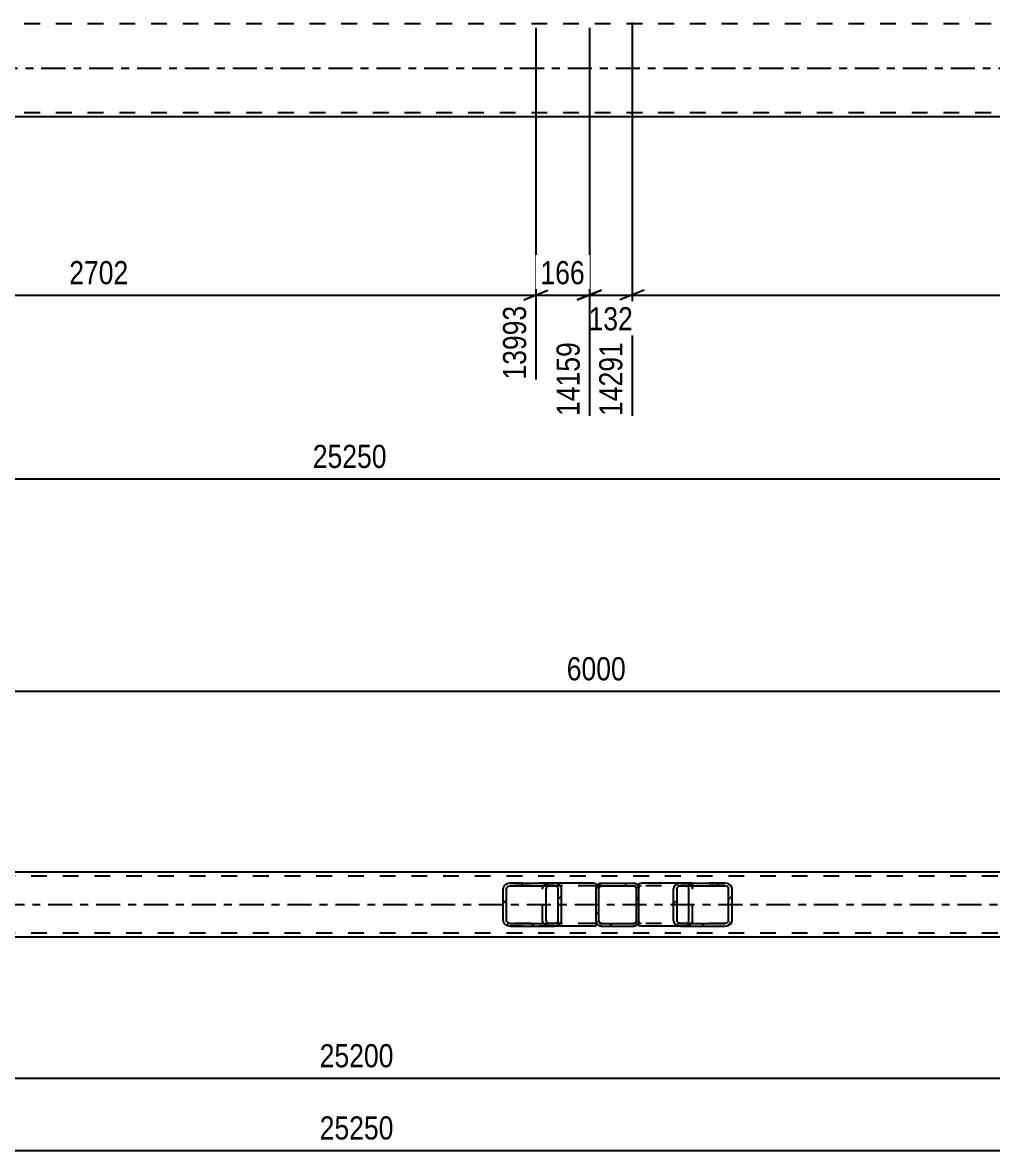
# Model space of a CAD drawing. Header units: millimetres. Extents: x 0 to 1189, y 0 to 841.
# Drawn here: x 535.9 to 655.9, y 386.8 to 526.3 of the extents above; entities that cross this region are included whole.
import ezdxf

# ---------------------------------------------------------------- set-up
doc = ezdxf.new("R2010")
doc.units = ezdxf.units.MM
doc.linetypes.add('DXK_LINE_DOT2', pattern=[3.9198, 1.9599, -1.9599])
doc.linetypes.add('DXK_LINE_DOT3', pattern=[5.9187, 2.979, -0.9799, 0.9799, -0.9799])
doc.styles.add('Arial Narrow', font='ARIALN.TTF', dxfattribs={"height": 0.2})

# ---------------------------------------------------------------- blocks, each defined once
blk = doc.blocks.new('Part-814467843-4962 - 4692')
at = {"color": 7, "linetype": 'DXK_LINE_DOT2'}
for p, q in [((1047.69, 526.17), (118.04, 526.17)), ((1047.69, 515.13), (118.04, 515.13))]:
    blk.add_line(p, q, dxfattribs=at)
at = {"color": 7, "linetype": 'DXK_LINE_DOT3'}
blk.add_line((118.04, 520.65), (1047.69, 520.65), dxfattribs=at)
at = {"color": 2, "linetype": 'Continuous'}
blk.add_line((1042.89, 514.65), (118.04, 514.65), dxfattribs=at)
blk = doc.blocks.new('Part-814467843-3601 - 3563')
at = {"linetype": 'Continuous'}
h = blk.add_hatch(dxfattribs=at)
h.set_pattern_fill('', scale=0.7, style=0, pattern_type=0)
h.set_pattern_definition([(45, (611.7732, 414.6427), (-1.57154, 1.57154), [])])
h.paths.add_polyline_path([(611.53, 414.59), (611.77, 414.64), (611.98, 414.78), (612.12, 414.99), (612.17, 415.23), (612.17, 419.23), (612.12, 419.48), (611.98, 419.69), (611.77, 419.83), (611.53, 419.87), (607.53, 419.87), (607.28, 419.83), (607.08, 419.69), (606.94, 419.48), (606.89, 419.23), (606.89, 415.23), (606.94, 414.99), (607.08, 414.78), (607.28, 414.64), (607.53, 414.59)])
h.paths.add_polyline_path([(607.41, 414.94), (607.3, 415.01), (607.23, 415.11), (607.21, 415.23), (607.21, 419.23), (607.23, 419.36), (607.3, 419.46), (607.41, 419.53), (607.53, 419.55), (611.53, 419.55), (611.65, 419.53), (611.75, 419.46), (611.82, 419.36), (611.85, 419.23), (611.85, 415.23), (611.82, 415.11), (611.75, 415.01), (611.65, 414.94), (611.53, 414.91), (607.53, 414.91)])
at = {"color": 7, "linetype": 'DXK_LINE_DOT2'}
for p, q in [((607.28, 419.83), (607.53, 419.87)), ((607.53, 419.87), (611.53, 419.87)), ((611.53, 419.87), (611.77, 419.83)), ((606.89, 419.23), (606.94, 419.48)), ((606.89, 415.23), (606.89, 419.23)), ((607.23, 419.36), (607.21, 419.23)), ((607.21, 415.23), (607.21, 419.23)), ((607.53, 419.55), (607.41, 419.53)), ((607.53, 419.55), (611.53, 419.55)), ((611.65, 419.53), (611.53, 419.55)), ((611.85, 419.23), (611.82, 419.36)), ((611.85, 415.23), (611.85, 419.23)), ((612.12, 419.48), (612.17, 419.23)), ((612.17, 415.23), (612.17, 419.23)), ((606.94, 414.99), (606.89, 415.23)), ((607.21, 415.23), (607.23, 415.11)), ((607.53, 414.59), (607.28, 414.64)), ((607.41, 414.94), (607.53, 414.91)), ((607.53, 414.91), (611.53, 414.91)), ((607.53, 414.59), (611.53, 414.59)), ((611.53, 414.91), (611.65, 414.94)), ((611.77, 414.64), (611.53, 414.59)), ((611.82, 415.11), (611.85, 415.23)), ((612.17, 415.23), (612.12, 414.99))]:
    blk.add_line(p, q, dxfattribs=at)
at = {"color": 2, "linetype": 'Continuous'}
for p, q in [((607.53, 419.87), (607.28, 419.83)), ((607.53, 419.87), (611.53, 419.87)), ((611.77, 419.83), (611.53, 419.87)), ((606.94, 419.48), (606.89, 419.23)), ((606.89, 415.23), (606.89, 419.23)), ((607.21, 419.23), (607.23, 419.36)), ((607.21, 415.23), (607.21, 419.23)), ((607.41, 419.53), (607.53, 419.55)), ((607.53, 419.55), (611.53, 419.55)), ((611.53, 419.55), (611.65, 419.53)), ((611.82, 419.36), (611.85, 419.23)), ((611.85, 415.23), (611.85, 419.23)), ((612.17, 419.23), (612.12, 419.48)), ((612.17, 415.23), (612.17, 419.23)), ((606.89, 415.23), (606.94, 414.99)), ((607.23, 415.11), (607.21, 415.23)), ((607.28, 414.64), (607.53, 414.59)), ((607.53, 414.91), (607.41, 414.94)), ((607.53, 414.91), (611.53, 414.91)), ((607.53, 414.59), (611.53, 414.59)), ((611.65, 414.94), (611.53, 414.91)), ((611.53, 414.59), (611.77, 414.64)), ((611.85, 415.23), (611.82, 415.11)), ((612.12, 414.99), (612.17, 415.23))]:
    blk.add_line(p, q, dxfattribs=at)
at = {"color": 7, "linetype": 'DXK_LINE_DOT2'}
for centre, radius, start, end in [((607.53, 419.23), 0.64, 112.5, 157.5), ((611.53, 419.23), 0.64, 22.5, 67.5), ((607.53, 419.23), 0.32, 112.5, 157.5), ((611.53, 419.23), 0.32, 22.5, 67.5), ((607.53, 415.23), 0.64, 202.5, 247.5), ((607.53, 415.23), 0.32, 202.5, 247.5), ((611.53, 415.23), 0.32, 292.5, 337.5), ((611.53, 415.23), 0.64, 292.5, 337.5)]:
    blk.add_arc(centre, radius, start, end, dxfattribs=at)
at = {"color": 2, "linetype": 'Continuous'}
for centre, radius, start, end in [((607.53, 419.23), 0.64, 112.5, 157.5), ((611.53, 419.23), 0.64, 22.5, 67.5), ((607.53, 419.23), 0.32, 112.5, 157.5), ((611.53, 419.23), 0.32, 22.5, 67.5), ((607.53, 415.23), 0.64, 202.5, 247.5), ((607.53, 415.23), 0.32, 202.5, 247.5), ((611.53, 415.23), 0.32, 292.5, 337.5), ((611.53, 415.23), 0.64, 292.5, 337.5)]:
    blk.add_arc(centre, radius, start, end, dxfattribs=at)
blk = doc.blocks.new('Part-814467843-3761 - 3563')
at = {"linetype": 'Continuous'}
h = blk.add_hatch(dxfattribs=at)
h.set_pattern_fill('', scale=0.7, style=0, pattern_type=0)
h.set_pattern_definition([(45, (602.0726, 414.6427), (-1.57154, 1.57154), [])])
h.paths.add_polyline_path([(601.74, 414.59), (602.07, 414.64), (602.36, 414.78), (602.55, 414.99), (602.61, 415.23), (602.61, 419.23), (602.55, 419.48), (602.36, 419.69), (602.07, 419.83), (601.74, 419.87), (596.25, 419.87), (595.91, 419.83), (595.62, 419.69), (595.43, 419.48), (595.37, 419.23), (595.37, 415.23), (595.43, 414.99), (595.62, 414.78), (595.91, 414.64), (596.25, 414.59)])
h.paths.add_polyline_path([(596.08, 414.94), (595.93, 415.01), (595.84, 415.11), (595.81, 415.23), (595.81, 419.23), (595.84, 419.36), (595.93, 419.46), (596.08, 419.53), (596.25, 419.55), (601.74, 419.55), (601.9, 419.53), (602.05, 419.46), (602.14, 419.36), (602.18, 419.23), (602.18, 415.23), (602.14, 415.11), (602.05, 415.01), (601.9, 414.94), (601.74, 414.91), (596.25, 414.91)])
at = {"color": 2, "linetype": 'Continuous'}
for p, q in [((596.25, 419.87), (595.91, 419.83)), ((596.25, 419.87), (601.74, 419.87)), ((606.63, 419.87), (601.74, 419.87)), ((602.07, 419.83), (601.74, 419.87)), ((606.63, 419.87), (606.89, 419.84)), ((606.89, 419.84), (606.89, 419.83)), ((606.89, 419.83), (606.89, 419.69)), ((595.43, 419.48), (595.37, 419.23)), ((595.37, 415.23), (595.37, 419.23)), ((595.81, 419.23), (595.84, 419.36)), ((595.81, 415.23), (595.81, 419.23)), ((596.08, 419.53), (596.25, 419.55)), ((596.25, 419.55), (601.74, 419.55)), ((600.73, 419.36), (600.7, 419.23)), ((600.7, 415.23), (600.7, 419.23)), ((601.14, 419.55), (600.97, 419.53)), ((601.74, 419.55), (601.9, 419.53)), ((602.14, 419.36), (602.18, 419.23)), ((602.18, 415.23), (602.18, 419.23)), ((602.61, 419.23), (602.55, 419.48)), ((602.61, 415.23), (602.61, 419.23)), ((606.89, 419.69), (606.89, 419.23)), ((595.37, 415.23), (595.43, 414.99)), ((595.84, 415.11), (595.81, 415.23)), ((595.91, 414.64), (596.25, 414.59)), ((596.25, 414.91), (596.08, 414.94)), ((596.25, 414.91), (601.74, 414.91)), ((596.25, 414.59), (601.74, 414.59)), ((600.7, 415.23), (600.73, 415.11)), ((600.97, 414.94), (601.14, 414.91)), ((601.9, 414.94), (601.74, 414.91)), ((601.74, 414.59), (602.07, 414.64)), ((606.63, 414.59), (601.74, 414.59)), ((602.18, 415.23), (602.14, 415.11)), ((602.55, 414.99), (602.61, 415.23)), ((606.63, 414.59), (606.89, 414.63)), ((606.89, 414.63), (606.89, 415.23))]:
    blk.add_line(p, q, dxfattribs=at)
at = {"color": 7, "linetype": 'DXK_LINE_DOT2'}
for p, q in [((601.74, 419.87), (596.25, 419.87)), ((600.8, 419.83), (601.14, 419.87)), ((606.63, 419.55), (596.25, 419.55)), ((600.26, 419.23), (600.33, 419.48)), ((600.26, 415.23), (600.26, 419.23)), ((606.8, 419.53), (606.63, 419.55)), ((606.89, 419.49), (606.8, 419.53)), ((606.89, 419.69), (606.89, 419.49)), ((606.89, 415.23), (606.89, 419.48)), ((606.63, 414.91), (596.25, 414.91)), ((601.74, 414.59), (596.25, 414.59)), ((600.33, 414.99), (600.26, 415.23)), ((601.14, 414.59), (600.8, 414.64)), ((606.63, 414.91), (606.8, 414.94)), ((606.8, 414.94), (606.89, 414.98))]:
    blk.add_line(p, q, dxfattribs=at)
at = {"color": 2, "linetype": 'Continuous'}
for centre, radius, start, end in [((596.11, 419.05), 0.802, 104.5547, 147.5896), ((601.87, 419.05), 0.802, 32.4104, 75.4453), ((596.18, 419.14), 0.401, 104.5547, 147.5896), ((601.07, 419.14), 0.401, 104.5547, 147.5896), ((601.8, 419.14), 0.401, 32.4104, 75.4453), ((596.11, 415.42), 0.802, 212.4104, 255.4453), ((596.18, 415.33), 0.401, 212.4104, 255.4453), ((601.07, 415.33), 0.401, 212.4104, 255.4453), ((601.8, 415.33), 0.401, 284.5547, 327.5896), ((601.87, 415.42), 0.802, 284.5547, 327.5896)]:
    blk.add_arc(centre, radius, start, end, dxfattribs=at)
at = {"color": 7, "linetype": 'DXK_LINE_DOT2'}
for centre, start, end in [((601.01, 419.05), 104.5547, 147.5896), ((601.01, 415.42), 212.4104, 255.4453)]:
    blk.add_arc(centre, 0.802, start, end, dxfattribs=at)
blk = doc.blocks.new('Part-814467843-3692 - 3563')
at = {"color": 2, "linetype": 'Continuous'}
for p, q in [((1043.73, 421.23), (118.89, 421.23)), ((727.53, 413.23), (491.54, 413.23))]:
    blk.add_line(p, q, dxfattribs=at)
at = {"color": 7, "linetype": 'DXK_LINE_DOT2'}
for p, q in [((1048.53, 420.75), (118.89, 420.75)), ((1048.53, 413.71), (118.89, 413.71))]:
    blk.add_line(p, q, dxfattribs=at)
at = {"color": 7, "linetype": 'DXK_LINE_DOT3'}
blk.add_line((118.89, 417.23), (1048.53, 417.23), dxfattribs=at)
blk = doc.blocks.new('Part-814467843-3786 - 3563')
at = {"linetype": 'Continuous'}
h = blk.add_hatch(dxfattribs=at)
h.set_pattern_fill('', scale=0.7, style=0, pattern_type=0)
h.set_pattern_definition([(45, (623.1473, 414.6427), (-1.57154, 1.57154), [])])
h.paths.add_polyline_path([(622.81, 414.59), (623.15, 414.64), (623.43, 414.78), (623.62, 414.99), (623.69, 415.23), (623.69, 419.23), (623.62, 419.48), (623.43, 419.69), (623.15, 419.83), (622.81, 419.87), (617.32, 419.87), (616.98, 419.83), (616.7, 419.69), (616.51, 419.48), (616.44, 419.23), (616.44, 415.23), (616.51, 414.99), (616.7, 414.78), (616.98, 414.64), (617.32, 414.59)])
h.paths.add_polyline_path([(617.15, 414.94), (617.01, 415.01), (616.91, 415.11), (616.88, 415.23), (616.88, 419.23), (616.91, 419.36), (617.01, 419.46), (617.15, 419.53), (617.32, 419.55), (622.81, 419.55), (622.98, 419.53), (623.12, 419.46), (623.22, 419.36), (623.25, 419.23), (623.25, 415.23), (623.22, 415.11), (623.12, 415.01), (622.98, 414.94), (622.81, 414.91), (617.32, 414.91)])
at = {"color": 2, "linetype": 'Continuous'}
for p, q in [((612.17, 419.84), (612.43, 419.87)), ((612.17, 419.84), (612.17, 419.23)), ((617.32, 419.87), (612.43, 419.87)), ((617.32, 419.87), (616.98, 419.83)), ((617.32, 419.87), (622.81, 419.87)), ((623.15, 419.83), (622.81, 419.87)), ((616.51, 419.48), (616.44, 419.23)), ((616.44, 415.23), (616.44, 419.23)), ((616.88, 419.23), (616.91, 419.36)), ((616.88, 415.23), (616.88, 419.23)), ((617.15, 419.53), (617.32, 419.55)), ((617.32, 419.55), (622.81, 419.55)), ((618.08, 419.53), (617.92, 419.55)), ((618.36, 419.23), (618.32, 419.36)), ((618.36, 415.23), (618.36, 419.23)), ((622.81, 419.55), (622.98, 419.53)), ((623.22, 419.36), (623.25, 419.23)), ((623.25, 415.23), (623.25, 419.23)), ((623.69, 419.23), (623.62, 419.48)), ((623.69, 415.23), (623.69, 419.23)), ((612.17, 414.64), (612.17, 415.23)), ((612.17, 414.63), (612.17, 414.64)), ((612.43, 414.59), (612.17, 414.63)), ((617.32, 414.59), (612.43, 414.59)), ((616.44, 415.23), (616.51, 414.99)), ((616.91, 415.11), (616.88, 415.23)), ((616.98, 414.64), (617.32, 414.59)), ((617.32, 414.91), (617.15, 414.94)), ((617.32, 414.91), (622.81, 414.91)), ((617.32, 414.59), (622.81, 414.59)), ((617.92, 414.91), (618.08, 414.94)), ((618.32, 415.11), (618.36, 415.23)), ((622.98, 414.94), (622.81, 414.91)), ((622.81, 414.59), (623.15, 414.64)), ((623.25, 415.23), (623.22, 415.11)), ((623.62, 414.99), (623.69, 415.23))]:
    blk.add_line(p, q, dxfattribs=at)
at = {"color": 7, "linetype": 'DXK_LINE_DOT2'}
for p, q in [((612.17, 419.49), (612.17, 419.84)), ((622.81, 419.87), (617.32, 419.87)), ((617.92, 419.87), (618.25, 419.83)), ((612.26, 419.53), (612.17, 419.49)), ((612.17, 414.78), (612.17, 419.23)), ((612.43, 419.55), (612.26, 419.53)), ((622.81, 419.55), (612.43, 419.55)), ((618.73, 419.48), (618.79, 419.23)), ((618.79, 415.23), (618.79, 419.23)), ((612.17, 414.98), (612.26, 414.94)), ((612.26, 414.94), (612.43, 414.91)), ((622.81, 414.91), (612.43, 414.91)), ((617.92, 414.59), (617.32, 414.59)), ((618.25, 414.64), (617.92, 414.59)), ((617.92, 414.59), (622.81, 414.59)), ((618.79, 415.23), (618.73, 414.99))]:
    blk.add_line(p, q, dxfattribs=at)
at = {"color": 2, "linetype": 'Continuous'}
for centre, radius, start, end in [((617.19, 419.05), 0.802, 104.5547, 147.5895), ((622.95, 419.05), 0.802, 32.4105, 75.4453), ((617.25, 419.14), 0.401, 104.5547, 147.5895), ((617.98, 419.14), 0.401, 32.4105, 75.4453), ((622.88, 419.14), 0.401, 32.4105, 75.4453), ((617.19, 415.42), 0.802, 212.4105, 255.4453), ((617.25, 415.33), 0.401, 212.4105, 255.4453), ((617.98, 415.33), 0.401, 284.5547, 327.5895), ((622.88, 415.33), 0.401, 284.5547, 327.5895), ((622.95, 415.42), 0.802, 284.5547, 327.5895)]:
    blk.add_arc(centre, radius, start, end, dxfattribs=at)
at = {"color": 7, "linetype": 'DXK_LINE_DOT2'}
for centre, start, end in [((618.05, 419.05), 32.4105, 75.4453), ((618.05, 415.42), 284.5547, 327.5895)]:
    blk.add_arc(centre, 0.802, start, end, dxfattribs=at)
blk = doc.blocks.new('StraightDimension-814467843-6084 - 4692')
at = {"color": 7, "linetype": 'Continuous'}
for p, q in [((491.32, 526.31), (491.32, 477.66)), ((599.42, 525.65), (599.42, 482.16)), ((492.82, 493.2), (489.82, 492)), ((491.32, 492.6), (599.42, 492.6)), ((597.92, 492), (600.92, 493.2))]:
    blk.add_line(p, q, dxfattribs=at)
at = {"color": 0}
blk.add_wipeout([(549.63, 493.35), (549.63, 497.55), (541.12, 497.55), (541.12, 493.35)], dxfattribs=at)
at = {"color": 3, "style": 'Arial Narrow'}
blk.add_text('2702', height=2.863, dxfattribs=at).set_placement((541.72, 493.95))
at = {"color": 0, "linetype": 'Continuous'}
blk.add_wipeout([(598.82, 491.9), (594.62, 491.9), (594.62, 481.56), (598.82, 481.56)], dxfattribs=at)
at = {"color": 3, "linetype": 'Continuous', "style": 'Arial Narrow'}
blk.add_text('13993', height=2.863, rotation=90.0002, dxfattribs=at).set_placement((598.22, 482.16))
blk = doc.blocks.new('StraightDimension-814467843-6034 - 4692')
at = {"color": 7, "linetype": 'Continuous'}
for p, q in [((611.32, 526.31), (611.32, 477.66)), ((719.42, 525.65), (719.42, 482.16)), ((612.82, 493.2), (609.82, 492)), ((611.32, 492.6), (719.42, 492.6)), ((717.92, 492), (720.92, 493.2))]:
    blk.add_line(p, q, dxfattribs=at)
at = {"color": 0}
blk.add_wipeout([(669.63, 493.35), (669.63, 497.55), (661.12, 497.55), (661.12, 493.35)], dxfattribs=at)
at = {"color": 3, "style": 'Arial Narrow'}
blk.add_text('2702', height=2.863, dxfattribs=at).set_placement((661.72, 493.95))
at = {"color": 0, "linetype": 'Continuous'}
blk.add_wipeout([(718.82, 491.9), (714.62, 491.9), (714.62, 481.56), (718.82, 481.56)], dxfattribs=at)
at = {"color": 3, "linetype": 'Continuous', "style": 'Arial Narrow'}
blk.add_text('16993', height=2.863, rotation=90.0002, dxfattribs=at).set_placement((718.22, 482.16))
blk = doc.blocks.new('StraightDimension-814467843-5900 - 4692')
at = {"color": 7, "linetype": 'Continuous'}
blk.add_line((104.14, 469.88), (1048.69, 469.88), dxfattribs=at)
at = {"color": 0}
blk.add_wipeout([(581.59, 470.63), (581.59, 474.83), (571.24, 474.83), (571.24, 470.63)], dxfattribs=at)
at = {"color": 3, "style": 'Arial Narrow'}
blk.add_text('25250', height=2.863, dxfattribs=at).set_placement((571.84, 471.23))
blk = doc.blocks.new('StraightDimension-814467843-6054 - 4692')
at = {"color": 7, "linetype": 'Continuous'}
for p, q in [((611.32, 526.31), (611.32, 477.66)), ((606.04, 525.65), (606.04, 477.66)), ((604.54, 492), (607.54, 493.2)), ((606.04, 492.6), (611.32, 492.6)), ((612.82, 493.2), (609.82, 492))]:
    blk.add_line(p, q, dxfattribs=at)
at = {"color": 0}
blk.add_wipeout([(612.03, 487.65), (612.03, 491.85), (605.34, 491.85), (605.34, 487.65)], dxfattribs=at)
at = {"color": 3, "style": 'Arial Narrow'}
blk.add_text('132', height=2.863, dxfattribs=at).set_placement((605.94, 488.25))
at = {"color": 0, "linetype": 'Continuous'}
blk.add_wipeout([(610.72, 487.4), (606.52, 487.4), (606.52, 477.06), (610.72, 477.06)], dxfattribs=at)
at = {"color": 3, "linetype": 'Continuous', "style": 'Arial Narrow'}
blk.add_text('14291', height=2.863, rotation=90.0002, dxfattribs=at).set_placement((610.12, 477.66))
blk = doc.blocks.new('StraightDimension-814467843-6071 - 4692')
at = {"color": 7, "linetype": 'Continuous'}
for p, q in [((599.42, 525.65), (599.42, 482.16)), ((606.04, 525.65), (606.04, 477.66)), ((597.92, 492), (600.92, 493.2)), ((599.42, 492.6), (606.04, 492.6)), ((607.54, 493.2), (604.54, 492))]:
    blk.add_line(p, q, dxfattribs=at)
at = {"color": 0}
blk.add_wipeout([(606.07, 493.35), (606.07, 497.55), (599.39, 497.55), (599.39, 493.35)], dxfattribs=at)
at = {"color": 0, "linetype": 'Continuous'}
blk.add_wipeout([(605.44, 487.4), (601.24, 487.4), (601.24, 477.06), (605.44, 477.06)], dxfattribs=at)
at = {"color": 3, "style": 'Arial Narrow'}
blk.add_text('166', height=2.863, dxfattribs=at).set_placement((599.99, 493.95))
at = {"color": 3, "linetype": 'Continuous', "style": 'Arial Narrow'}
blk.add_text('14159', height=2.863, rotation=90.0002, dxfattribs=at).set_placement((604.84, 477.66))
blk = doc.blocks.new('StraightDimension-814467843-3828 - 3563')
at = {"color": 7, "linetype": 'Continuous'}
blk.add_line((104.99, 386.84), (1049.53, 386.84), dxfattribs=at)
at = {"color": 0}
blk.add_wipeout([(582.43, 387.59), (582.43, 391.79), (572.09, 391.79), (572.09, 387.59)], dxfattribs=at)
at = {"color": 3, "style": 'Arial Narrow'}
blk.add_text('25250', height=2.863, dxfattribs=at).set_placement((572.69, 388.19))
blk = doc.blocks.new('StraightDimension-814467843-3839 - 3563')
at = {"color": 7, "linetype": 'Continuous'}
blk.add_line((105.99, 395.77), (1048.53, 395.77), dxfattribs=at)
at = {"color": 0}
blk.add_wipeout([(582.43, 396.52), (582.43, 400.72), (572.09, 400.72), (572.09, 396.52)], dxfattribs=at)
at = {"color": 3, "style": 'Arial Narrow'}
blk.add_text('25200', height=2.863, dxfattribs=at).set_placement((572.69, 397.12))
blk = doc.blocks.new('StraightDimension-814467843-3942 - 3563')
at = {"color": 7, "linetype": 'Continuous'}
blk.add_line((486.9, 443.62), (726.89, 443.62), dxfattribs=at)
at = {"color": 0}
blk.add_wipeout([(611.15, 444.37), (611.15, 448.57), (602.64, 448.57), (602.64, 444.37)], dxfattribs=at)
at = {"color": 3, "style": 'Arial Narrow'}
blk.add_text('6000', height=2.863, dxfattribs=at).set_placement((603.24, 444.97))

msp = doc.modelspace()

# ---------------------------------------------------------------- block references
for name in ['Part-814467843-4962 - 4692', 'StraightDimension-814467843-3942 - 3563', 'Part-814467843-3692 - 3563', 'Part-814467843-3761 - 3563', 'Part-814467843-3601 - 3563', 'Part-814467843-3786 - 3563', 'StraightDimension-814467843-3828 - 3563']:
    msp.add_blockref(name, (0, 0))

# ---------------------------------------------------------------- next in the draw order: block references
for name in ['StraightDimension-814467843-6084 - 4692', 'StraightDimension-814467843-6034 - 4692', 'StraightDimension-814467843-3839 - 3563']:
    msp.add_blockref(name, (0, 0))

# ---------------------------------------------------------------- next in the draw order: block references
msp.add_blockref('StraightDimension-814467843-5900 - 4692', (0, 0))

# ---------------------------------------------------------------- next in the draw order: block references
msp.add_blockref('StraightDimension-814467843-6054 - 4692', (0, 0))

# ---------------------------------------------------------------- next in the draw order: block references
msp.add_blockref('StraightDimension-814467843-6071 - 4692', (0, 0))

doc.saveas('drawing.dxf')
